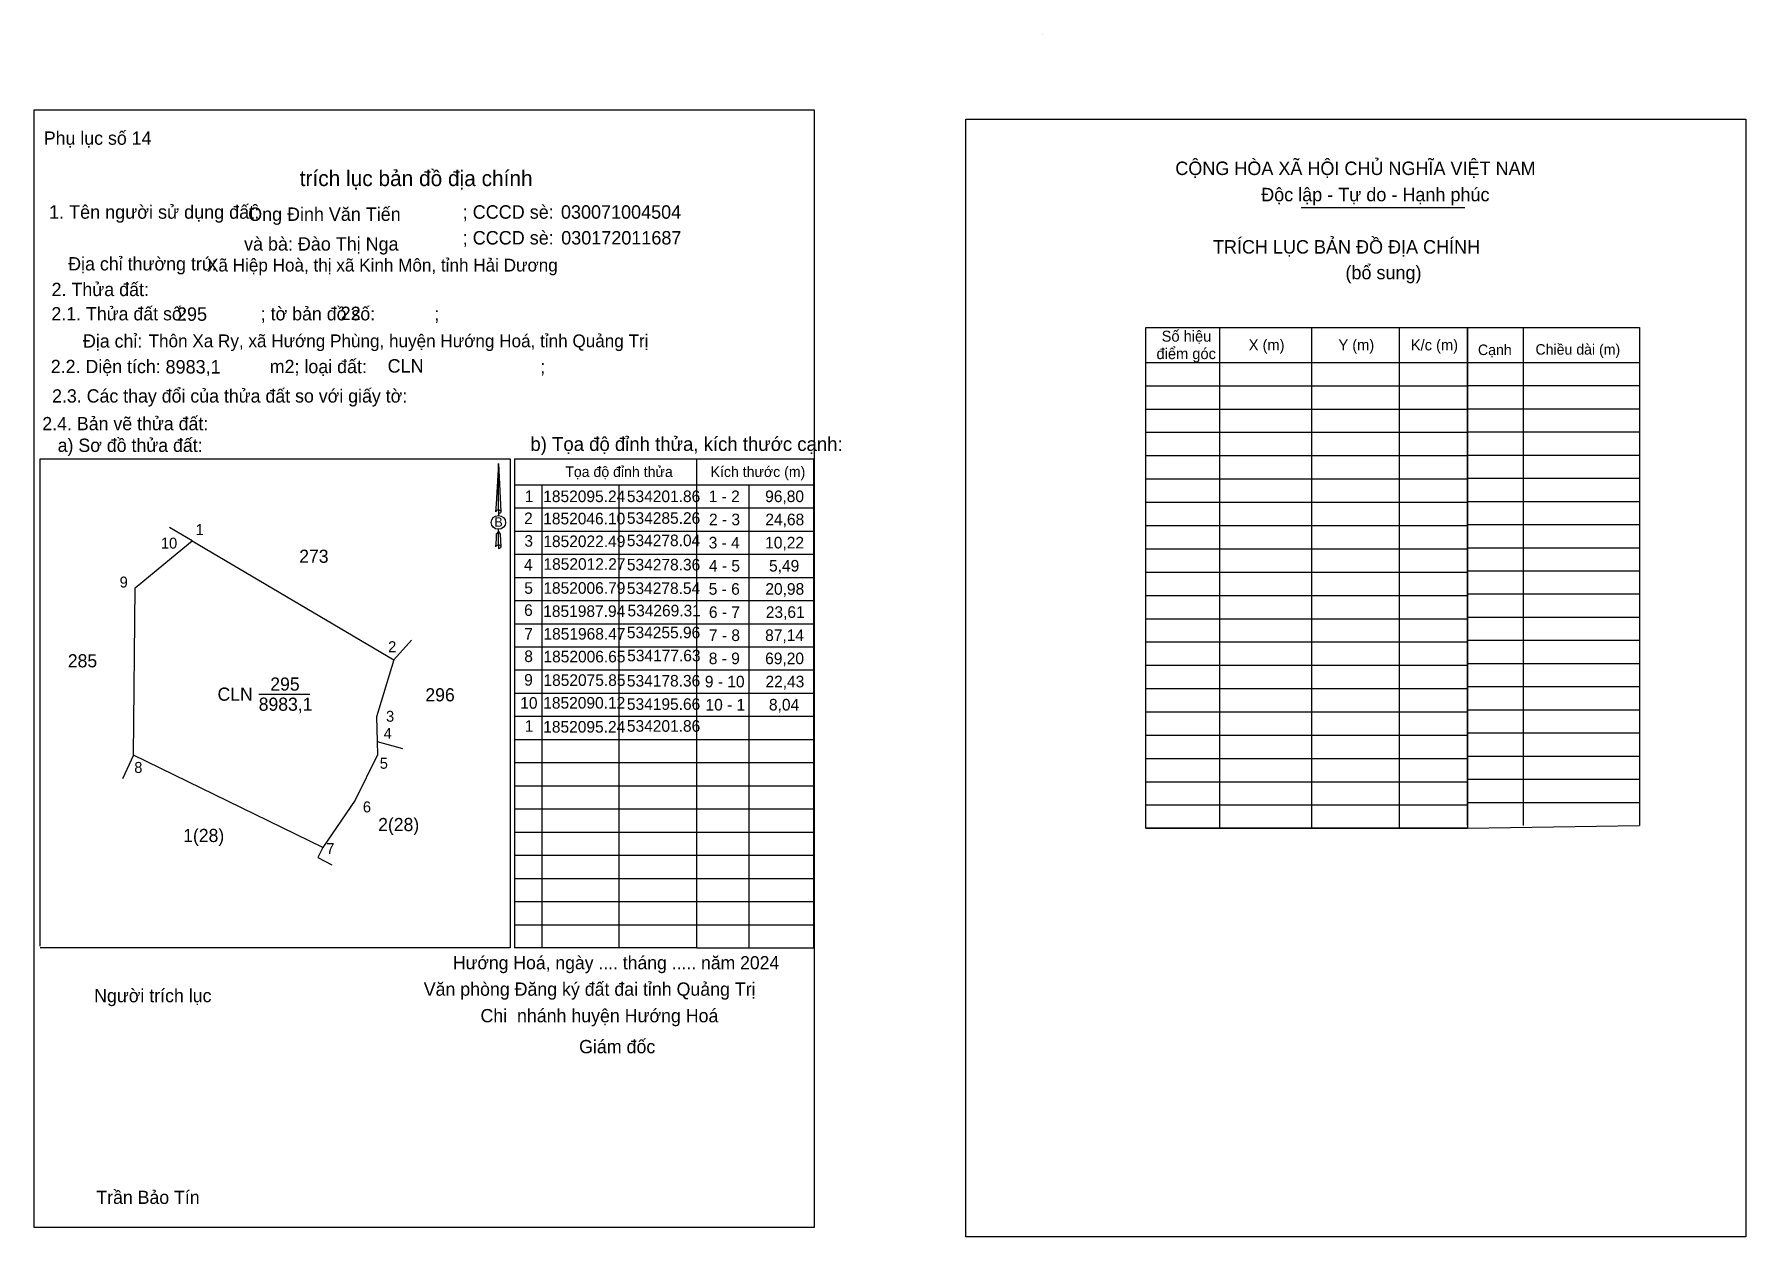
# Model space of a CAD drawing. Extents: x 534137 to 534844, y 1851807 to 1852305.
import ezdxf

# ---------------------------------------------------------------- set-up
doc = ezdxf.new("R2010")
doc.units = 0
for name, color, linetype in [('Level 1', 7, 'Continuous'), ('Level 10', 7, 'Continuous'), ('Level 13', 7, 'Continuous'), ('Level 27', 7, 'Continuous'), ('Level 3', 7, 'Continuous'), ('Level 36', 7, 'Continuous'), ('Level 40', 7, 'Continuous'), ('Level 42', 7, 'Continuous'), ('Level 52', 7, 'Continuous'), ('Level 53', 7, 'Continuous'), ('Level 6', 7, 'Continuous'), ('Level 63', 7, 'Continuous'), ('Level 9', 7, 'Continuous')]:
    doc.layers.add(name, color=color, linetype=linetype)

msp = doc.modelspace()

# ---------------------------------------------------------------- linework, layer by layer
at = {"layer": 'Level 1'}
for p, q in [((534553.34, 1852304.78), (534553.34, 1852304.78)), ((534660.23, 1852233.09), (534727.99, 1852233.09)), ((534752.02, 1852183.53), (534752.02, 1851977.5)), ((534729.04, 1852169.04), (534800.06, 1852169.04)), ((534729.04, 1852159.46), (534800.06, 1852159.46)), ((534729.04, 1852149.89), (534800.06, 1852149.89)), ((534729.04, 1852140.31), (534800.06, 1852140.31)), ((534410.52, 1851926.92), (534410.52, 1852129.15)), ((534410.52, 1852129.15), (534458.78, 1852129.15)), ((534458.78, 1852129.15), (534458.78, 1851926.92)), ((534729.04, 1852130.73), (534800.06, 1852130.73)), ((534729.04, 1852121.15), (534800.06, 1852121.15)), ((534335.35, 1852118.45), (534458.78, 1852118.45)), ((534431.97, 1852118.45), (534431.97, 1851926.92)), ((534335.1, 1852108.88), (534458.78, 1852108.88)), ((534729.04, 1852111.58), (534800.06, 1852111.58)), ((534335.1, 1852099.3), (534458.78, 1852099.3)), ((534729.04, 1852102), (534800.06, 1852102)), ((534729.04, 1852092.42), (534800.06, 1852092.42)), ((534335.1, 1852089.72), (534458.78, 1852089.72)), ((534335.1, 1852080.15), (534458.78, 1852080.15)), ((534729.04, 1852082.85), (534800.06, 1852082.85)), ((534729.04, 1852073.27), (534800.06, 1852073.27)), ((534335.1, 1852070.57), (534458.78, 1852070.57)), ((534335.1, 1852060.99), (534458.78, 1852060.99)), ((534729.04, 1852063.69), (534800.06, 1852063.69)), ((534335.1, 1852051.42), (534458.78, 1852051.42)), ((534729.04, 1852054.12), (534800.06, 1852054.12)), ((534729.04, 1852044.54), (534800.06, 1852044.54)), ((534335.1, 1852041.84), (534458.78, 1852041.84)), ((534335.1, 1852032.26), (534458.78, 1852032.26)), ((534729.04, 1852034.96), (534800.06, 1852034.96)), ((534335.1, 1852022.69), (534458.78, 1852022.69)), ((534729.04, 1852025.39), (534800.06, 1852025.39)), ((534729.04, 1852015.81), (534800.06, 1852015.81)), ((534335.1, 1852013.11), (534458.78, 1852013.11)), ((534335.1, 1852003.53), (534458.78, 1852003.53)), ((534729.04, 1852006.23), (534800.06, 1852006.23)), ((534335.1, 1851993.96), (534458.78, 1851993.96)), ((534729.04, 1851996.66), (534800.06, 1851996.66)), ((534729.04, 1851987.08), (534800.06, 1851987.08)), ((534335.1, 1851984.38), (534458.78, 1851984.38)), ((534335.1, 1851974.8), (534458.78, 1851974.8)), ((534729.04, 1851976.46), (534800.06, 1851977.5)), ((534335.1, 1851965.23), (534458.78, 1851965.23)), ((534335.1, 1851955.65), (534458.78, 1851955.65)), ((534335.1, 1851946.07), (534458.78, 1851946.07)), ((534335.1, 1851936.49), (534458.78, 1851936.49)), ((534410.52, 1851926.92), (534458.78, 1851926.92))]:
    msp.add_line(p, q, dxfattribs=at)
msp.add_lwpolyline([(534729.04, 1851977.5), (534729.04, 1852183.53), (534800.06, 1852183.53), (534800.06, 1851977.5)], dxfattribs=at)
at = {"layer": 'Level 10'}
msp.add_lwpolyline([(534177.63, 1852006.65), (534178.36, 1852075.85), (534195.66, 1852090.12), (534201.86, 1852095.24), (534285.26, 1852046.09), (534278.04, 1852022.49), (534278.36, 1852012.27), (534278.54, 1852006.79), (534269.31, 1851987.94), (534255.96, 1851968.47)], close=True, dxfattribs=at)
at = {"layer": 'Level 13'}
for points in [[(534136.63, 1852273.51), (534458.96, 1852273.51), (534458.96, 1851811.24), (534136.63, 1851811.24)], [(534521.71, 1852269.69), (534844.04, 1852269.69), (534844.04, 1851807.42), (534521.71, 1851807.42)]]:
    msp.add_lwpolyline(points, close=True, dxfattribs=at)
msp.add_lwpolyline([(534255.96, 1851968.47), (534253.83, 1851964.24), (534259.61, 1851961.24)], dxfattribs=at)
at = {"layer": 'Level 27'}
for p, q in [((534201.86, 1852095.24), (534192.5, 1852100.75)), ((534285.26, 1852046.09), (534292.49, 1852054.21)), ((534278.36, 1852012.27), (534288.85, 1852009.42)), ((534177.63, 1852006.65), (534173.04, 1851996.81))]:
    msp.add_line(p, q, dxfattribs=at)
at = {"layer": 'Level 3'}
for p, q in [((534553.34, 1852304.78), (534553.34, 1852304.78)), ((534139.1, 1852129.15), (534333.29, 1852129.15)), ((534139.1, 1851927.64), (534139.1, 1852129.15)), ((534333.29, 1852129.15), (534333.29, 1851926.92)), ((534335.1, 1852129.15), (534335.1, 1851926.92)), ((534335.1, 1852129.15), (534410.52, 1852129.15)), ((534346.49, 1852118.45), (534346.49, 1851926.92)), ((534378.19, 1852118.45), (534378.19, 1851926.92)), ((534333.29, 1851926.92), (534139.1, 1851926.92)), ((534410.52, 1851926.92), (534335.1, 1851926.92))]:
    msp.add_line(p, q, dxfattribs=at)
at = {"layer": 'Level 40'}
for p, q in [((534328.47, 1852127.28), (534327.55, 1852110.41)), ((534328.47, 1852127.28), (534329.48, 1852107.28)), ((534328.47, 1852127.28), (534329.48, 1852107.28)), ((534328.47, 1852107.96), (534328.47, 1852127.28)), ((534328.47, 1852127.28), (534329.48, 1852107.28)), ((534327.55, 1852110.41), (534327.33, 1852107.28)), ((534328.47, 1852107.96), (534328.47, 1852107.22)), ((534328.47, 1852107.22), (534328.47, 1852106.64)), ((534328.47, 1852106.64), (534328.47, 1852105.87)), ((534328.47, 1852106.64), (534328.47, 1852105.87)), ((534328.47, 1852106.64), (534328.47, 1852105.87)), ((534329.48, 1852107.28), (534329.48, 1852107.28)), ((534328.47, 1852099.15), (534327.61, 1852098.02)), ((534328.47, 1852099.15), (534328.47, 1852100.04)), ((534328.47, 1852099.15), (534328.47, 1852100.04)), ((534328.47, 1852099.15), (534328.47, 1852100.04)), ((534328.47, 1852099.15), (534329.27, 1852098.02)), ((534328.47, 1852099.15), (534329.27, 1852098.02)), ((534328.47, 1852099.15), (534329.27, 1852098.02)), ((534328.47, 1852093.51), (534328.47, 1852099.15)), ((534327.55, 1852095.99), (534327.33, 1852092.83)), ((534327.61, 1852098.02), (534327.55, 1852095.99)), ((534328.47, 1852093.51), (534328.47, 1852092.71)), ((534328.47, 1852092.71), (534328.47, 1852092.16)), ((534329.27, 1852098.02), (534329.48, 1852092.83)), ((534329.27, 1852098.02), (534329.48, 1852092.83)), ((534329.27, 1852098.02), (534329.48, 1852092.83)), ((534329.48, 1852092.83), (534329.48, 1852092.83))]:
    msp.add_line(p, q, dxfattribs=at)
for centre, start_param, end_param in [((534328.47, 1852107.26), 1.570796, 3.074452), ((534328.47, 1852107.26), 0.067141, 1.570796), ((534328.47, 1852107.26), 4.712389, 6.283185), ((534328.47, 1852092.78), 2.491069, 3.074278), ((534328.47, 1852092.78), 1.570796, 2.491069), ((534328.47, 1852092.78), 0.067141, 1.570796), ((534328.47, 1852092.78), 4.712389, 6.283185)]:
    msp.add_ellipse(centre, major_axis=(1.09, 0), ratio=0.614131, start_param=start_param, end_param=end_param, dxfattribs=at)
msp.add_ellipse((534328.47, 1852102.89), major_axis=(2.98, 0), ratio=0.952727, dxfattribs=at)
at = {"layer": 'Level 53'}
for p, q in [((534136.62, 1852273.52), (534136.62, 1852273.52)), ((534458.95, 1851811.25), (534458.95, 1851811.25))]:
    msp.add_line(p, q, dxfattribs=at)
at = {"layer": 'Level 63'}
for p, q in [((534626.54, 1852183.53), (534626.54, 1851976.46)), ((534664.57, 1852183.53), (534664.57, 1851976.46)), ((534700.78, 1852183.53), (534700.78, 1851976.46)), ((534596.11, 1852169.04), (534729.04, 1852169.04)), ((534596.11, 1852159.4), (534729.04, 1852159.4)), ((534596.11, 1852149.77), (534729.04, 1852149.77)), ((534596.11, 1852140.14), (534729.04, 1852140.14)), ((534596.11, 1852130.5), (534729.04, 1852130.5)), ((534596.11, 1852120.87), (534729.04, 1852120.87)), ((534596.11, 1852111.23), (534729.04, 1852111.23)), ((534596.11, 1852101.6), (534729.04, 1852101.6)), ((534596.11, 1852091.96), (534729.04, 1852091.96)), ((534596.11, 1852082.33), (534729.04, 1852082.33)), ((534596.11, 1852072.7), (534729.04, 1852072.7)), ((534596.11, 1852063.06), (534729.04, 1852063.06)), ((534596.11, 1852053.43), (534729.04, 1852053.43)), ((534596.11, 1852043.79), (534729.04, 1852043.79)), ((534596.11, 1852034.16), (534729.04, 1852034.16)), ((534596.11, 1852024.52), (534729.04, 1852024.52)), ((534596.11, 1852014.89), (534729.04, 1852014.89)), ((534596.11, 1852005.26), (534729.04, 1852005.26)), ((534596.11, 1851995.62), (534729.04, 1851995.62)), ((534596.11, 1851986.04), (534729.04, 1851986.04)), ((534596.11, 1851976.46), (534729.04, 1851976.46))]:
    msp.add_line(p, q, dxfattribs=at)
msp.add_lwpolyline([(534596.11, 1852183.53), (534729.04, 1852183.53), (534729.04, 1851976.46), (534596.11, 1851976.46)], close=True, dxfattribs=at)
at = {"layer": 'Level 9'}
msp.add_line((534229.4, 1852031.85), (534250.5, 1852031.85), dxfattribs=at)

# ---------------------------------------------------------------- texts
at = {"layer": 'Level 1'}
for s, height, p in [('Phụ lục số 14', 5.4909, (534140.57, 1852259.06)), ('CỘNG HÒA XÃ HỘI CHỦ NGHĨA VIỆT NAM', 5.5675, (534608.25, 1852246.54)), ('Độc lập - Tự do - Hạnh phúc', 5.5675, (534643.75, 1852235.68)), ('1. Tên người sử dụng đất:', 5.5659, (534142.76, 1852228.47)), ('Ông Đinh Văn Tiến', 5.5415, (534225.05, 1852227.58)), ('; CCCD sè:', 5.566, (534313.72, 1852228.47)), ('030071004504', 5.5659, (534354.34, 1852228.47)), ('và bà: Đào Thị Nga', 5.5415, (534223.36, 1852215.29)), ('; CCCD sè:', 5.566, (534313.72, 1852217.81)), ('030172011687', 5.5659, (534354.44, 1852217.81)), ('TRÍCH LỤC BẢN ĐỒ ĐỊA CHÍNH', 5.5675, (534623.8, 1852214.05)), ('Địa chỉ thường trú:', 5.5101, (534150.66, 1852207.08)), ('(bổ sung)', 5.567, (534678.58, 1852203.42)), ('2. Thửa đất:', 5.522, (534143.79, 1852196.47)), ('2.1. Thửa đất số:               ; tờ bản đồ số:            ;', 5.4909, (534143.72, 1852186.43)), ('Địa chỉ:', 5.491, (534156.79, 1852175.16)), ('Chiều dài (m)', 4.3611, (534757.13, 1852172.24)), ('2.2. Diện tích:                      m2; loại đất:                                   ;', 5.5101, (534143.46, 1852164.6)), ('Cạnh', 4.361, (534733.35, 1852172.08)), ('2.3. Các thay đổi của thửa đất so với giấy tờ:', 5.4909, (534144.01, 1852152.44)), ('2.4. Bản vẽ thửa đất: ', 5.4909, (534139.96, 1852140.98)), ('a) Sơ đồ thửa đất: ', 5.4909, (534146.3, 1852132.03)), ('Tọa độ đỉnh thửa', 4.3611, (534356.11, 1852121.65)), ('Kích thước (m)', 4.3611, (534416.17, 1852121.65)), ('Hướng Hoá, ngày .... tháng ..... năm 2024', 5.4344, (534309.68, 1851918.06)), ('Người trích lục', 5.4909, (534161.39, 1851904.43)), ('Văn phòng Đăng ký đất đai tỉnh Quảng Trị', 5.4909, (534297.62, 1851907.11)), (' Chi  nhánh huyện Hướng Hoá', 5.4909, (534319.04, 1851896.13)), (' Giám đốc', 5.5, (534359.79, 1851883.33)), ('Trần Bảo Tín', 5.4681, (534162.31, 1851821.01))]:
    msp.add_text(s, height=height, dxfattribs=at).set_placement(p)
at = {"layer": 'Level 10'}
msp.add_text('b) Tọa độ đỉnh thửa, kích thước cạnh:', height=5.7321, dxfattribs=at).set_placement((534341.7, 1852132.43))
at = {"layer": 'Level 13'}
for s, p in [('295', (534234.19, 1852033.3)), ('CLN', (534212.39, 1852029.13)), ('8983,1', (534229.4, 1852024.97))]:
    msp.add_text(s, height=5.433, dxfattribs=at).set_placement(p)
at = {"layer": 'Level 36'}
for s, p in [('273', (534246.15, 1852086.16)), ('285', (534150.51, 1852042.93)), ('296', (534298.3, 1852028.86)), ('2(28)', (534278.77, 1851975.21)), ('1(28)', (534198.19, 1851970.69))]:
    msp.add_text(s, height=5.433, dxfattribs=at).set_placement(p)
at = {"layer": 'Level 40'}
msp.add_text('B', height=3.9, dxfattribs=at).set_placement((534326.78, 1852101.05))
at = {"layer": 'Level 42'}
msp.add_text(' trích lục bản đồ địa chính', height=6.442, dxfattribs=at).set_placement((534243.96, 1852241.96))
at = {"layer": 'Level 52'}
for s, height, p in [('1', 4.8, (534339.35, 1852111.27)), ('1852095.24', 4.797, (534347.01, 1852111.27)), ('534201.86', 4.797, (534381.58, 1852111.27)), ('1 - 2', 4.797, (534415.4, 1852111.27)), ('96,80', 4.797, (534438.73, 1852111.27)), ('2', 4.8, (534339.09, 1852102.17)), ('1852046.10', 4.797, (534347.01, 1852102.06)), ('534285.26', 4.797, (534381.58, 1852102.28)), ('2 - 3', 4.797, (534415.52, 1852101.69)), ('24,68', 4.797, (534438.82, 1852101.69)), ('3', 4.8, (534339.21, 1852092.83)), ('1852022.49', 4.797, (534347.05, 1852092.66)), ('534278.04', 4.797, (534381.56, 1852093.04)), ('3 - 4', 4.797, (534415.39, 1852092.11)), ('10,22', 4.797, (534438.74, 1852092.11)), ('4', 4.8, (534339.08, 1852082.98)), ('1852012.27', 4.797, (534347.1, 1852083.27)), ('534278.36', 4.797, (534381.58, 1852083)), ('4 - 5', 4.797, (534415.48, 1852082.54)), ('5,49', 4.797, (534440.34, 1852082.54)), ('5', 4.8, (534339.17, 1852073.34)), ('1852006.79', 4.797, (534347.05, 1852073.35)), ('534278.54', 4.797, (534381.56, 1852073.26)), ('5 - 6', 4.797, (534415.4, 1852072.96)), ('20,98', 4.797, (534438.82, 1852072.96)), ('6', 4.8, (534339.09, 1852064.2)), ('1851987.94', 4.797, (534347.01, 1852063.78)), ('534269.31', 4.797, (534381.83, 1852064.01)), ('6 - 7', 4.797, (534415.48, 1852063.38)), ('23,61', 4.797, (534439, 1852063.38)), ('7', 4.8, (534339.17, 1852054.36)), ('1851968.47', 4.797, (534347.1, 1852054.39)), ('534255.96', 4.797, (534381.58, 1852054.96)), ('7 - 8', 4.797, (534415.48, 1852053.81)), ('87,14', 4.797, (534438.73, 1852053.81)), ('8', 4.8, (534339.17, 1852045.11)), ('1852006.65', 4.797, (534347.1, 1852044.99)), ('534177.63', 4.797, (534381.7, 1852045.42)), ('8 - 9', 4.797, (534415.43, 1852044.23)), ('69,20', 4.797, (534438.73, 1852044.23)), ('9', 4.8, (534339.12, 1852035.37)), ('1852075.85', 4.797, (534347.1, 1852035.25)), ('534178.36', 4.797, (534381.58, 1852034.98)), ('9 - 10', 4.797, (534413.82, 1852034.65)), ('22,43', 4.797, (534438.86, 1852034.65)), ('10', 4.797, (534337.51, 1852025.82)), ('1852090.12', 4.797, (534347.02, 1852025.86)), ('534195.66', 4.797, (534381.58, 1852025.34)), ('10 - 1', 4.797, (534414.09, 1852025.08)), ('8,04', 4.797, (534440.3, 1852025.08)), ('1', 4.8, (534339.35, 1852016.28)), ('1852095.24', 4.797, (534347.01, 1852015.94)), ('534201.86', 4.797, (534381.58, 1852016.29))]:
    msp.add_text(s, height=height, dxfattribs=at).set_placement(p)
at = {"layer": 'Level 6'}
for s, height, p in [('Xã Hiệp Hoà, thị xã Kinh Môn, tỉnh Hải Dương', 5.2876, (534208.04, 1852206.64)), ('295', 5.566, (534195.62, 1852186.25)), ('22', 5.566, (534263.26, 1852186.54)), ('Thôn Xa Ry, xã Hướng Phùng, huyện Hướng Hoá, tỉnh Quảng Trị', 5.2876, (534183.89, 1852175.31)), ('8983,1', 5.566, (534190.91, 1852164.45)), ('CLN', 5.566, (534282.68, 1852164.82)), ('.', 4.49, (534268.47, 1852152.61))]:
    msp.add_text(s, height=height, dxfattribs=at).set_placement(p)
at = {"layer": 'Level 63'}
for s, p in [('Số hiệu', (534602.61, 1852177.64)), ('X (m)', (534638.6, 1852174.02)), ('Y (m)', (534675.68, 1852174.02)), ('K/c (m)', (534705.62, 1852174.02)), ('điểm góc', (534600.48, 1852170.4))]:
    msp.add_text(s, height=4.527, dxfattribs=at).set_placement(p)
at = {"layer": 'Level 9'}
for s, height, p in [('1', 4.53, (534203.36, 1852097.65)), ('10', 4.527, (534188.98, 1852092.05)), ('9', 4.53, (534171.93, 1852075.93)), ('2', 4.53, (534282.89, 1852049.2)), ('3', 4.53, (534282.03, 1852020.43)), ('4', 4.53, (534281.07, 1852013.38)), ('8', 4.53, (534177.97, 1851999.27)), ('5', 4.53, (534279.44, 1852000.99)), ('6', 4.53, (534272.46, 1851982.94)), ('7', 4.53, (534257.35, 1851965.74))]:
    msp.add_text(s, height=height, dxfattribs=at).set_placement(p)

doc.saveas('drawing.dxf')
